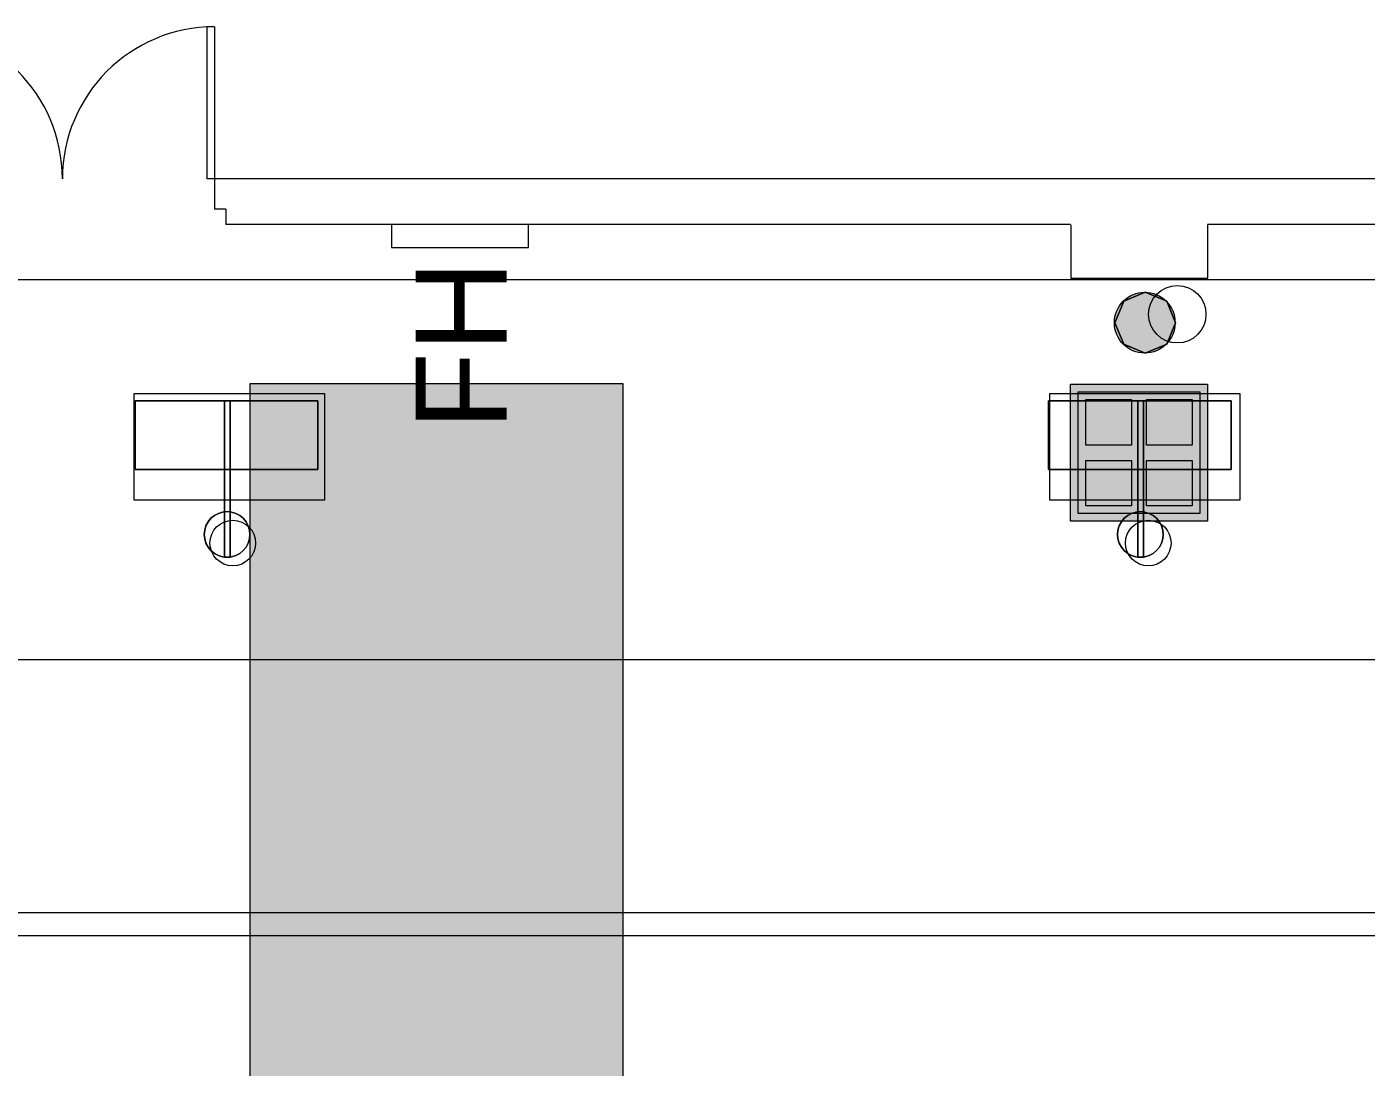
# Model space of a CAD drawing. Header units: inches. Extents: x -10671 to 1761, y -674 to 7170.
# Drawn here: x -1750.6 to -1398.5, y 2319.7 to 2593.3 of the extents above; entities that cross this region are included whole.
import ezdxf

# ---------------------------------------------------------------- set-up
doc = ezdxf.new("R2010")
doc.units = ezdxf.units.IN
doc.header["$LTSCALE"] = 19.2
doc.header["$MEASUREMENT"] = 0
for name, color, linetype, lineweight in [('DWG-0', 7, 'Continuous', 18), ('Venue-Ceiling-Lights', 7, 'Continuous', 5), ('Venue-Ceiling-Lights Circuits', 7, 'Continuous', 5), ('Venue-Floor Pockets', 7, 'Continuous', 5), ('Venue-Walls and Doors', 7, 'Continuous', 5)]:
    doc.layers.add(name, color=color, linetype=linetype, lineweight=lineweight)
for name, color, linetype, lineweight, true_color in [('DWG-bldg-pipes', 3, 'Continuous', 18, 0x00ff00), ('DWG-bldg-utility box', 3, 'Continuous', 18, 0x00ff00), ('PDF', 6, 'Continuous', 5, 0xff00ff), ('Venue-Ceiling-HVAC', 7, 'Continuous', 5, 0xbbbbbb), ('Venue-Ceiling-Obstructions', 7, 'Continuous', 5, 0xdd0000), ('Venue-Fire Apparatus and Text', 1, 'Continuous', 5, 0xff0000), ('Venue-Rigging Steel-High', 7, 'Continuous', 5, 0x800000)]:
    doc.layers.add(name, color=color, linetype=linetype, lineweight=lineweight, true_color=true_color)
doc.styles.add('Arial', font='Arial')

# ---------------------------------------------------------------- blocks, each defined once
blk = doc.blocks.new('A-xp01$0$AD04A')
at = {"layer": 'DWG-0'}
for p, q in [((-1, 1), (-1, 0)), ((-0.9514, 0), (-0.9514, 0.9988)), ((0.9514, 0), (0.9514, 0.9988)), ((1, 1), (1, 0)), ((-1, 0), (-0.9514, 0)), ((1, 0), (0.9514, 0))]:
    blk.add_line(p, q, dxfattribs=at)
for centre, start, end in [((-1, 0), 0, 90), ((1, 0), 90, 180)]:
    blk.add_arc(centre, 1, start, end, dxfattribs=at)
blk = doc.blocks.new('FLOORBOX')
at = {"layer": 'Venue-Floor Pockets', "linetype": 'Continuous', "lineweight": 0, "true_color": 0xaaaaaa}
blk.add_hatch(color=253, dxfattribs=at).paths.add_polyline_path([(-18, 18), (18, 18), (18, -18), (-18, -18)])
at = {"layer": 'Venue-Floor Pockets', "linetype": 'Continuous', "lineweight": 0, "true_color": 0xbbbbbb}
blk.add_hatch(color=9, dxfattribs=at).paths.add_polyline_path([(-16, 16), (16, 16), (16, -16), (-16, -16)])
at = {"layer": 'Venue-Floor Pockets', "linetype": 'Continuous', "lineweight": 0, "true_color": 0xdddddd}
for points in [[(-14, 14), (-2, 14), (-2, 2), (-14, 2)], [(2, 14), (14, 14), (14, 2), (2, 2)], [(-14, -2), (-2, -2), (-2, -14), (-14, -14)], [(2, -2), (14, -2), (14, -14), (2, -14)]]:
    blk.add_hatch(color=254, dxfattribs=at).paths.add_polyline_path(points)
at = {"layer": 'Venue-Floor Pockets', "color": 7, "linetype": 'Continuous', "lineweight": 5, "flags": 128}
for points in [[(-18, 18), (18, 18), (18, -18), (-18, -18)], [(-16, 16), (16, 16), (16, -16), (-16, -16)], [(-14, 14), (-2, 14), (-2, 2), (-14, 2)], [(2, 14), (14, 14), (14, 2), (2, 2)], [(-14, -2), (-2, -2), (-2, -14), (-14, -14)], [(2, -2), (14, -2), (14, -14), (2, -14)]]:
    blk.add_lwpolyline(points, close=True, dxfattribs=at)
blk = doc.blocks.new('Group-2153-1')
at = {"layer": 'PDF'}
for points, invisible_edges in [([(-1703.97, 2459.8, 10), (-1703.51, 2462.1, 10), (-1701.3, 2464.79, 10), (-1703.97, 2459.8, 10)], 15), ([(-1703.97, 2459.8, 10), (-1701.3, 2464.79, 10), (-1694.63, 2464.79, 10), (-1703.97, 2459.8, 10)], 15), ([(-1692.98, 2456.47, 10), (-1703.97, 2459.8, 10), (-1694.63, 2464.79, 10), (-1692.98, 2456.47, 10)], 15), ([(-1701.3, 2464.79), (-1703.51, 2462.1), (-1703.97, 2459.8), (-1701.3, 2464.79)], 15), ([(-1701.3, 2464.79), (-1703.97, 2459.8), (-1702.95, 2456.47), (-1701.3, 2464.79)], 15), ([(-1703.51, 2462.1, 10), (-1702.95, 2463.14, 10), (-1701.3, 2464.79, 10), (-1703.51, 2462.1, 10)], 14), ([(-1701.3, 2464.79), (-1702.95, 2463.14), (-1703.51, 2462.1), (-1701.3, 2464.79)], 13), ([(-1702.95, 2463.14, 10), (-1702.21, 2464.05, 10), (-1701.3, 2464.79, 10), (-1702.95, 2463.14, 10)], 12), ([(-1701.3, 2464.79), (-1702.21, 2464.05), (-1702.95, 2463.14), (-1701.3, 2464.79)], 12), ([(-1691.97, 2459.8), (-1701.3, 2464.79), (-1702.95, 2456.47), (-1691.97, 2459.8)], 15), ([(-1701.3, 2464.79, 10), (-1700.26, 2465.35, 10), (-1699.14, 2465.69, 10), (-1701.3, 2464.79, 10)], 12), ([(-1701.3, 2464.79, 10), (-1699.14, 2465.69, 10), (-1696.8, 2465.69, 10), (-1701.3, 2464.79, 10)], 15), ([(-1701.3, 2464.79, 10), (-1696.8, 2465.69, 10), (-1694.63, 2464.79, 10), (-1701.3, 2464.79, 10)], 15), ([(-1699.14, 2465.69), (-1700.26, 2465.35), (-1701.3, 2464.79), (-1699.14, 2465.69)], 12), ([(-1694.63, 2464.79), (-1699.14, 2465.69), (-1701.3, 2464.79), (-1694.63, 2464.79)], 15), ([(-1691.97, 2459.8), (-1694.63, 2464.79), (-1701.3, 2464.79), (-1691.97, 2459.8)], 15), ([(-1699.14, 2465.69, 10), (-1697.97, 2465.8, 10), (-1696.8, 2465.69, 10), (-1699.14, 2465.69, 10)], 12), ([(-1696.8, 2465.69), (-1697.97, 2465.8), (-1699.14, 2465.69), (-1696.8, 2465.69)], 12), ([(-1694.63, 2464.79), (-1696.8, 2465.69), (-1699.14, 2465.69), (-1694.63, 2464.79)], 15), ([(-1696.8, 2465.69, 10), (-1695.67, 2465.35, 10), (-1694.63, 2464.79, 10), (-1696.8, 2465.69, 10)], 12), ([(-1694.63, 2464.79), (-1695.67, 2465.35), (-1696.8, 2465.69), (-1694.63, 2464.79)], 12), ([(-1694.63, 2464.79, 10), (-1693.72, 2464.05, 10), (-1692.98, 2463.14, 10), (-1694.63, 2464.79, 10)], 12), ([(-1694.63, 2464.79, 10), (-1692.98, 2463.14, 10), (-1692.42, 2462.1, 10), (-1694.63, 2464.79, 10)], 13), ([(-1694.63, 2464.79, 10), (-1692.42, 2462.1, 10), (-1691.97, 2459.8, 10), (-1694.63, 2464.79, 10)], 15), ([(-1694.63, 2464.79, 10), (-1691.97, 2459.8, 10), (-1692.98, 2456.47, 10), (-1694.63, 2464.79, 10)], 15), ([(-1692.98, 2463.14), (-1693.72, 2464.05), (-1694.63, 2464.79), (-1692.98, 2463.14)], 12), ([(-1692.42, 2462.1), (-1692.98, 2463.14), (-1694.63, 2464.79), (-1692.42, 2462.1)], 14), ([(-1691.97, 2459.8), (-1692.42, 2462.1), (-1694.63, 2464.79), (-1691.97, 2459.8)], 15), ([(-1703.97, 2459.8, 10), (-1703.85, 2460.97, 10), (-1703.51, 2462.1, 10), (-1703.97, 2459.8, 10)], 12), ([(-1703.51, 2462.1), (-1703.85, 2460.97), (-1703.97, 2459.8), (-1703.51, 2462.1)], 12), ([(-1692.42, 2462.1, 10), (-1692.08, 2460.97, 10), (-1691.97, 2459.8, 10), (-1692.42, 2462.1, 10)], 12), ([(-1691.97, 2459.8), (-1692.08, 2460.97), (-1692.42, 2462.1), (-1691.97, 2459.8)], 12), ([(-1702.95, 2456.47, 10), (-1703.85, 2458.63, 10), (-1703.97, 2459.8, 10), (-1702.95, 2456.47, 10)], 13), ([(-1699.14, 2453.92, 10), (-1702.95, 2456.47, 10), (-1703.97, 2459.8, 10), (-1699.14, 2453.92, 10)], 15), ([(-1692.98, 2456.47, 10), (-1699.14, 2453.92, 10), (-1703.97, 2459.8, 10), (-1692.98, 2456.47, 10)], 15), ([(-1703.97, 2459.8), (-1703.85, 2458.63), (-1702.95, 2456.47), (-1703.97, 2459.8)], 14), ([(-1702.95, 2456.47, 10), (-1703.51, 2457.51, 10), (-1703.85, 2458.63, 10), (-1702.95, 2456.47, 10)], 12), ([(-1703.85, 2458.63), (-1703.51, 2457.51), (-1702.95, 2456.47), (-1703.85, 2458.63)], 12), ([(-1702.95, 2456.47), (-1696.8, 2453.92), (-1691.97, 2459.8), (-1702.95, 2456.47)], 15), ([(-1696.8, 2453.92), (-1692.98, 2456.47), (-1691.97, 2459.8), (-1696.8, 2453.92)], 15), ([(-1691.97, 2459.8, 10), (-1692.08, 2458.63, 10), (-1692.98, 2456.47, 10), (-1691.97, 2459.8, 10)], 14), ([(-1692.98, 2456.47), (-1692.08, 2458.63), (-1691.97, 2459.8), (-1692.98, 2456.47)], 13), ([(-1692.08, 2458.63, 10), (-1692.42, 2457.51, 10), (-1692.98, 2456.47, 10), (-1692.08, 2458.63, 10)], 12), ([(-1692.98, 2456.47), (-1692.42, 2457.51), (-1692.08, 2458.63), (-1692.98, 2456.47)], 12), ([(-1701.3, 2454.81, 10), (-1702.21, 2455.56, 10), (-1702.95, 2456.47, 10), (-1701.3, 2454.81, 10)], 12), ([(-1699.14, 2453.92, 10), (-1701.3, 2454.81, 10), (-1702.95, 2456.47, 10), (-1699.14, 2453.92, 10)], 15), ([(-1702.95, 2456.47), (-1702.21, 2455.56), (-1701.3, 2454.81), (-1702.95, 2456.47)], 12), ([(-1702.95, 2456.47), (-1701.3, 2454.81), (-1699.14, 2453.92), (-1702.95, 2456.47)], 15), ([(-1702.95, 2456.47), (-1699.14, 2453.92), (-1696.8, 2453.92), (-1702.95, 2456.47)], 15), ([(-1699.14, 2453.92, 10), (-1700.26, 2454.26, 10), (-1701.3, 2454.81, 10), (-1699.14, 2453.92, 10)], 12), ([(-1701.3, 2454.81), (-1700.26, 2454.26), (-1699.14, 2453.92), (-1701.3, 2454.81)], 12), ([(-1692.98, 2456.47, 10), (-1696.8, 2453.92, 10), (-1699.14, 2453.92, 10), (-1692.98, 2456.47, 10)], 15), ([(-1692.98, 2456.47, 10), (-1694.63, 2454.81, 10), (-1696.8, 2453.92, 10), (-1692.98, 2456.47, 10)], 15), ([(-1696.8, 2453.92), (-1694.63, 2454.81), (-1692.98, 2456.47), (-1696.8, 2453.92)], 15), ([(-1694.63, 2454.81, 10), (-1695.67, 2454.26, 10), (-1696.8, 2453.92, 10), (-1694.63, 2454.81, 10)], 12), ([(-1696.8, 2453.92), (-1695.67, 2454.26), (-1694.63, 2454.81), (-1696.8, 2453.92)], 12), ([(-1692.98, 2456.47, 10), (-1693.72, 2455.56, 10), (-1694.63, 2454.81, 10), (-1692.98, 2456.47, 10)], 12), ([(-1694.63, 2454.81), (-1693.72, 2455.56), (-1692.98, 2456.47), (-1694.63, 2454.81)], 12), ([(-1696.8, 2453.92, 10), (-1697.97, 2453.8, 10), (-1699.14, 2453.92, 10), (-1696.8, 2453.92, 10)], 12), ([(-1699.14, 2453.92), (-1697.97, 2453.8), (-1696.8, 2453.92), (-1699.14, 2453.92)], 12)]:
    blk.add_3dface(points, dxfattribs=dict(at, invisible_edges=invisible_edges))
for points in [[(-1702.21, 2464.05), (-1702.21, 2464.05, 10), (-1701.3, 2464.79, 10), (-1701.3, 2464.79)], [(-1701.3, 2464.79), (-1701.3, 2464.79, 10), (-1700.26, 2465.35, 10), (-1700.26, 2465.35)], [(-1700.26, 2465.35), (-1700.26, 2465.35, 10), (-1699.14, 2465.69, 10), (-1699.14, 2465.69)], [(-1699.14, 2465.69), (-1699.14, 2465.69, 10), (-1697.97, 2465.8, 10), (-1697.97, 2465.8)], [(-1697.97, 2465.8), (-1697.97, 2465.8, 10), (-1696.8, 2465.69, 10), (-1696.8, 2465.69)], [(-1696.8, 2465.69), (-1696.8, 2465.69, 10), (-1695.67, 2465.35, 10), (-1695.67, 2465.35)], [(-1695.67, 2465.35), (-1695.67, 2465.35, 10), (-1694.63, 2464.79, 10), (-1694.63, 2464.79)], [(-1694.63, 2464.79), (-1694.63, 2464.79, 10), (-1693.72, 2464.05, 10), (-1693.72, 2464.05)], [(-1703.85, 2460.97), (-1703.85, 2460.97, 10), (-1703.51, 2462.1, 10), (-1703.51, 2462.1)], [(-1703.51, 2462.1), (-1703.51, 2462.1, 10), (-1702.95, 2463.14, 10), (-1702.95, 2463.14)], [(-1702.95, 2463.14), (-1702.95, 2463.14, 10), (-1702.21, 2464.05, 10), (-1702.21, 2464.05)], [(-1693.72, 2464.05), (-1693.72, 2464.05, 10), (-1692.98, 2463.14, 10), (-1692.98, 2463.14)], [(-1692.98, 2463.14), (-1692.98, 2463.14, 10), (-1692.42, 2462.1, 10), (-1692.42, 2462.1)], [(-1692.42, 2462.1), (-1692.42, 2462.1, 10), (-1692.08, 2460.97, 10), (-1692.08, 2460.97)], [(-1703.97, 2459.8), (-1703.97, 2459.8, 10), (-1703.85, 2460.97, 10), (-1703.85, 2460.97)], [(-1703.85, 2458.63), (-1703.85, 2458.63, 10), (-1703.97, 2459.8, 10), (-1703.97, 2459.8)], [(-1703.51, 2457.51), (-1703.51, 2457.51, 10), (-1703.85, 2458.63, 10), (-1703.85, 2458.63)], [(-1692.08, 2458.63), (-1692.08, 2458.63, 10), (-1692.42, 2457.51, 10), (-1692.42, 2457.51)], [(-1692.08, 2460.97), (-1692.08, 2460.97, 10), (-1691.97, 2459.8, 10), (-1691.97, 2459.8)], [(-1691.97, 2459.8), (-1691.97, 2459.8, 10), (-1692.08, 2458.63, 10), (-1692.08, 2458.63)], [(-1702.95, 2456.47), (-1702.95, 2456.47, 10), (-1703.51, 2457.51, 10), (-1703.51, 2457.51)], [(-1702.21, 2455.56), (-1702.21, 2455.56, 10), (-1702.95, 2456.47, 10), (-1702.95, 2456.47)], [(-1701.3, 2454.81), (-1701.3, 2454.81, 10), (-1702.21, 2455.56, 10), (-1702.21, 2455.56)], [(-1700.26, 2454.26), (-1700.26, 2454.26, 10), (-1701.3, 2454.81, 10), (-1701.3, 2454.81)], [(-1699.14, 2453.92), (-1699.14, 2453.92, 10), (-1700.26, 2454.26, 10), (-1700.26, 2454.26)], [(-1695.67, 2454.26), (-1695.67, 2454.26, 10), (-1696.8, 2453.92, 10), (-1696.8, 2453.92)], [(-1694.63, 2454.81), (-1694.63, 2454.81, 10), (-1695.67, 2454.26, 10), (-1695.67, 2454.26)], [(-1693.72, 2455.56), (-1693.72, 2455.56, 10), (-1694.63, 2454.81, 10), (-1694.63, 2454.81)], [(-1692.98, 2456.47), (-1692.98, 2456.47, 10), (-1693.72, 2455.56, 10), (-1693.72, 2455.56)], [(-1692.42, 2457.51), (-1692.42, 2457.51, 10), (-1692.98, 2456.47, 10), (-1692.98, 2456.47)], [(-1697.97, 2453.8), (-1697.97, 2453.8, 10), (-1699.14, 2453.92, 10), (-1699.14, 2453.92)], [(-1696.8, 2453.92), (-1696.8, 2453.92, 10), (-1697.97, 2453.8, 10), (-1697.97, 2453.8)]]:
    blk.add_3dface(points, dxfattribs=at)
blk = doc.blocks.new('Group-2154-1')
at = {"layer": 'PDF'}
for points in [[(-1722.09, 2476.91, 5.91), (-1722.09, 2476.91, 9.91), (-1722.09, 2494.91, 9.91), (-1722.09, 2494.91, 5.91)], [(-1722.09, 2494.91, 5.91), (-1722.09, 2494.91, 9.91), (-1674.09, 2494.91, 9.91), (-1674.09, 2494.91, 5.91)], [(-1722.09, 2476.91, 9.91), (-1674.09, 2476.91, 9.91), (-1674.09, 2494.91, 9.91), (-1722.09, 2494.91, 9.91)], [(-1722.09, 2494.91, 5.91), (-1674.09, 2494.91, 5.91), (-1674.09, 2476.91, 5.91), (-1722.09, 2476.91, 5.91)], [(-1674.09, 2494.91, 5.91), (-1674.09, 2494.91, 9.91), (-1674.09, 2476.91, 9.91), (-1674.09, 2476.91, 5.91)], [(-1674.09, 2476.91, 5.91), (-1674.09, 2476.91, 9.91), (-1722.09, 2476.91, 9.91), (-1722.09, 2476.91, 5.91)]]:
    blk.add_3dface(points, dxfattribs=at)
blk = doc.blocks.new('Group-2155-1')
at = {"layer": 'PDF'}
for points in [[(-1698.66, 2453.8, 9.97), (-1698.66, 2453.8, 10.97), (-1698.66, 2494.91, 10.97), (-1698.66, 2494.91, 9.97)], [(-1698.66, 2494.91, 9.97), (-1698.66, 2494.91, 10.97), (-1697.16, 2494.91, 10.97), (-1697.16, 2494.91, 9.97)], [(-1698.66, 2453.8, 10.97), (-1697.16, 2453.8, 10.97), (-1697.16, 2494.91, 10.97), (-1698.66, 2494.91, 10.97)], [(-1698.66, 2494.91, 9.97), (-1697.16, 2494.91, 9.97), (-1697.16, 2453.8, 9.97), (-1698.66, 2453.8, 9.97)], [(-1697.16, 2494.91, 9.97), (-1697.16, 2494.91, 10.97), (-1697.16, 2453.8, 10.97), (-1697.16, 2453.8, 9.97)], [(-1697.16, 2453.8, 9.97), (-1697.16, 2453.8, 10.97), (-1698.66, 2453.8, 10.97), (-1698.66, 2453.8, 9.97)]]:
    blk.add_3dface(points, dxfattribs=at)
blk = doc.blocks.new('Group-2219-1')
at = {"layer": 'PDF'}
for points, invisible_edges in [([(-1463.88, 2459.8, 10), (-1463.43, 2462.1, 10), (-1461.22, 2464.79, 10), (-1463.88, 2459.8, 10)], 15), ([(-1459.05, 2453.92, 10), (-1463.88, 2459.8, 10), (-1461.22, 2464.79, 10), (-1459.05, 2453.92, 10)], 15), ([(-1459.05, 2465.69), (-1461.22, 2464.79), (-1463.43, 2462.1), (-1459.05, 2465.69)], 15), ([(-1454.55, 2464.79), (-1459.05, 2465.69), (-1463.43, 2462.1), (-1454.55, 2464.79)], 15), ([(-1463.43, 2462.1, 10), (-1462.13, 2464.05, 10), (-1461.22, 2464.79, 10), (-1463.43, 2462.1, 10)], 13), ([(-1461.22, 2464.79), (-1462.13, 2464.05), (-1463.43, 2462.1), (-1461.22, 2464.79)], 14), ([(-1454.55, 2464.79), (-1463.43, 2462.1), (-1456.71, 2453.92), (-1454.55, 2464.79)], 15), ([(-1461.22, 2464.79, 10), (-1460.18, 2465.35, 10), (-1459.05, 2465.69, 10), (-1461.22, 2464.79, 10)], 12), ([(-1461.22, 2464.79, 10), (-1459.05, 2465.69, 10), (-1456.71, 2465.69, 10), (-1461.22, 2464.79, 10)], 15), ([(-1461.22, 2464.79, 10), (-1456.71, 2465.69, 10), (-1452.34, 2462.1, 10), (-1461.22, 2464.79, 10)], 15), ([(-1459.05, 2465.69), (-1460.18, 2465.35), (-1461.22, 2464.79), (-1459.05, 2465.69)], 12), ([(-1459.05, 2453.92, 10), (-1461.22, 2464.79, 10), (-1452.34, 2462.1, 10), (-1459.05, 2453.92, 10)], 15), ([(-1459.05, 2465.69, 10), (-1457.88, 2465.8, 10), (-1456.71, 2465.69, 10), (-1459.05, 2465.69, 10)], 12), ([(-1456.71, 2465.69), (-1457.88, 2465.8), (-1459.05, 2465.69), (-1456.71, 2465.69)], 12), ([(-1454.55, 2464.79), (-1456.71, 2465.69), (-1459.05, 2465.69), (-1454.55, 2464.79)], 15), ([(-1456.71, 2465.69, 10), (-1455.59, 2465.35, 10), (-1454.55, 2464.79, 10), (-1456.71, 2465.69, 10)], 12), ([(-1456.71, 2465.69, 10), (-1454.55, 2464.79, 10), (-1452.34, 2462.1, 10), (-1456.71, 2465.69, 10)], 15), ([(-1454.55, 2464.79), (-1455.59, 2465.35), (-1456.71, 2465.69), (-1454.55, 2464.79)], 12), ([(-1454.55, 2464.79), (-1456.71, 2453.92), (-1451.88, 2459.8), (-1454.55, 2464.79)], 15), ([(-1454.55, 2464.79, 10), (-1453.64, 2464.05, 10), (-1452.34, 2462.1, 10), (-1454.55, 2464.79, 10)], 14), ([(-1452.34, 2462.1), (-1453.64, 2464.05), (-1454.55, 2464.79), (-1452.34, 2462.1)], 13), ([(-1451.88, 2459.8), (-1452.34, 2462.1), (-1454.55, 2464.79), (-1451.88, 2459.8)], 15), ([(-1463.88, 2459.8, 10), (-1463.77, 2460.97, 10), (-1463.43, 2462.1, 10), (-1463.88, 2459.8, 10)], 12), ([(-1463.43, 2462.1), (-1463.77, 2460.97), (-1463.88, 2459.8), (-1463.43, 2462.1)], 12), ([(-1463.43, 2462.1), (-1463.88, 2459.8), (-1462.87, 2456.47), (-1463.43, 2462.1)], 15), ([(-1463.43, 2462.1, 10), (-1462.87, 2463.14, 10), (-1462.13, 2464.05, 10), (-1463.43, 2462.1, 10)], 12), ([(-1462.13, 2464.05), (-1462.87, 2463.14), (-1463.43, 2462.1), (-1462.13, 2464.05)], 12), ([(-1463.43, 2462.1), (-1462.87, 2456.47), (-1456.71, 2453.92), (-1463.43, 2462.1)], 15), ([(-1452.34, 2462.1, 10), (-1452.9, 2456.47, 10), (-1459.05, 2453.92, 10), (-1452.34, 2462.1, 10)], 15), ([(-1453.64, 2464.05, 10), (-1452.9, 2463.14, 10), (-1452.34, 2462.1, 10), (-1453.64, 2464.05, 10)], 12), ([(-1452.34, 2462.1), (-1452.9, 2463.14), (-1453.64, 2464.05), (-1452.34, 2462.1)], 12), ([(-1452.34, 2462.1, 10), (-1451.88, 2459.8, 10), (-1452.9, 2456.47, 10), (-1452.34, 2462.1, 10)], 15), ([(-1452.34, 2462.1, 10), (-1452, 2460.97, 10), (-1451.88, 2459.8, 10), (-1452.34, 2462.1, 10)], 12), ([(-1451.88, 2459.8), (-1452, 2460.97), (-1452.34, 2462.1), (-1451.88, 2459.8)], 12), ([(-1462.87, 2456.47, 10), (-1463.77, 2458.63, 10), (-1463.88, 2459.8, 10), (-1462.87, 2456.47, 10)], 13), ([(-1459.05, 2453.92, 10), (-1462.87, 2456.47, 10), (-1463.88, 2459.8, 10), (-1459.05, 2453.92, 10)], 15), ([(-1463.88, 2459.8), (-1463.77, 2458.63), (-1462.87, 2456.47), (-1463.88, 2459.8)], 14), ([(-1462.87, 2456.47, 10), (-1463.43, 2457.51, 10), (-1463.77, 2458.63, 10), (-1462.87, 2456.47, 10)], 12), ([(-1463.77, 2458.63), (-1463.43, 2457.51), (-1462.87, 2456.47), (-1463.77, 2458.63)], 12), ([(-1456.71, 2453.92), (-1452.9, 2456.47), (-1451.88, 2459.8), (-1456.71, 2453.92)], 15), ([(-1451.88, 2459.8, 10), (-1452, 2458.63, 10), (-1452.9, 2456.47, 10), (-1451.88, 2459.8, 10)], 14), ([(-1452.9, 2456.47), (-1452, 2458.63), (-1451.88, 2459.8), (-1452.9, 2456.47)], 13), ([(-1452, 2458.63, 10), (-1452.34, 2457.51, 10), (-1452.9, 2456.47, 10), (-1452, 2458.63, 10)], 12), ([(-1452.9, 2456.47), (-1452.34, 2457.51), (-1452, 2458.63), (-1452.9, 2456.47)], 12), ([(-1461.22, 2454.81, 10), (-1462.13, 2455.56, 10), (-1462.87, 2456.47, 10), (-1461.22, 2454.81, 10)], 12), ([(-1459.05, 2453.92, 10), (-1461.22, 2454.81, 10), (-1462.87, 2456.47, 10), (-1459.05, 2453.92, 10)], 15), ([(-1462.87, 2456.47), (-1462.13, 2455.56), (-1461.22, 2454.81), (-1462.87, 2456.47)], 12), ([(-1462.87, 2456.47), (-1461.22, 2454.81), (-1459.05, 2453.92), (-1462.87, 2456.47)], 15), ([(-1462.87, 2456.47), (-1459.05, 2453.92), (-1456.71, 2453.92), (-1462.87, 2456.47)], 15), ([(-1459.05, 2453.92, 10), (-1460.18, 2454.26, 10), (-1461.22, 2454.81, 10), (-1459.05, 2453.92, 10)], 12), ([(-1461.22, 2454.81), (-1460.18, 2454.26), (-1459.05, 2453.92), (-1461.22, 2454.81)], 12), ([(-1452.9, 2456.47, 10), (-1456.71, 2453.92, 10), (-1459.05, 2453.92, 10), (-1452.9, 2456.47, 10)], 15), ([(-1452.9, 2456.47, 10), (-1454.55, 2454.81, 10), (-1456.71, 2453.92, 10), (-1452.9, 2456.47, 10)], 15), ([(-1456.71, 2453.92), (-1454.55, 2454.81), (-1452.9, 2456.47), (-1456.71, 2453.92)], 15), ([(-1454.55, 2454.81, 10), (-1455.59, 2454.26, 10), (-1456.71, 2453.92, 10), (-1454.55, 2454.81, 10)], 12), ([(-1456.71, 2453.92), (-1455.59, 2454.26), (-1454.55, 2454.81), (-1456.71, 2453.92)], 12), ([(-1452.9, 2456.47, 10), (-1453.64, 2455.56, 10), (-1454.55, 2454.81, 10), (-1452.9, 2456.47, 10)], 12), ([(-1454.55, 2454.81), (-1453.64, 2455.56), (-1452.9, 2456.47), (-1454.55, 2454.81)], 12), ([(-1456.71, 2453.92, 10), (-1457.88, 2453.8, 10), (-1459.05, 2453.92, 10), (-1456.71, 2453.92, 10)], 12), ([(-1459.05, 2453.92), (-1457.88, 2453.8), (-1456.71, 2453.92), (-1459.05, 2453.92)], 12)]:
    blk.add_3dface(points, dxfattribs=dict(at, invisible_edges=invisible_edges))
for points in [[(-1462.13, 2464.05), (-1462.13, 2464.05, 10), (-1461.22, 2464.79, 10), (-1461.22, 2464.79)], [(-1461.22, 2464.79), (-1461.22, 2464.79, 10), (-1460.18, 2465.35, 10), (-1460.18, 2465.35)], [(-1460.18, 2465.35), (-1460.18, 2465.35, 10), (-1459.05, 2465.69, 10), (-1459.05, 2465.69)], [(-1459.05, 2465.69), (-1459.05, 2465.69, 10), (-1457.88, 2465.8, 10), (-1457.88, 2465.8)], [(-1457.88, 2465.8), (-1457.88, 2465.8, 10), (-1456.71, 2465.69, 10), (-1456.71, 2465.69)], [(-1456.71, 2465.69), (-1456.71, 2465.69, 10), (-1455.59, 2465.35, 10), (-1455.59, 2465.35)], [(-1455.59, 2465.35), (-1455.59, 2465.35, 10), (-1454.55, 2464.79, 10), (-1454.55, 2464.79)], [(-1454.55, 2464.79), (-1454.55, 2464.79, 10), (-1453.64, 2464.05, 10), (-1453.64, 2464.05)], [(-1463.77, 2460.97), (-1463.77, 2460.97, 10), (-1463.43, 2462.1, 10), (-1463.43, 2462.1)], [(-1463.43, 2462.1), (-1463.43, 2462.1, 10), (-1462.87, 2463.14, 10), (-1462.87, 2463.14)], [(-1462.87, 2463.14), (-1462.87, 2463.14, 10), (-1462.13, 2464.05, 10), (-1462.13, 2464.05)], [(-1453.64, 2464.05), (-1453.64, 2464.05, 10), (-1452.9, 2463.14, 10), (-1452.9, 2463.14)], [(-1452.9, 2463.14), (-1452.9, 2463.14, 10), (-1452.34, 2462.1, 10), (-1452.34, 2462.1)], [(-1452.34, 2462.1), (-1452.34, 2462.1, 10), (-1452, 2460.97, 10), (-1452, 2460.97)], [(-1463.88, 2459.8), (-1463.88, 2459.8, 10), (-1463.77, 2460.97, 10), (-1463.77, 2460.97)], [(-1463.77, 2458.63), (-1463.77, 2458.63, 10), (-1463.88, 2459.8, 10), (-1463.88, 2459.8)], [(-1463.43, 2457.51), (-1463.43, 2457.51, 10), (-1463.77, 2458.63, 10), (-1463.77, 2458.63)], [(-1452, 2458.63), (-1452, 2458.63, 10), (-1452.34, 2457.51, 10), (-1452.34, 2457.51)], [(-1452, 2460.97), (-1452, 2460.97, 10), (-1451.88, 2459.8, 10), (-1451.88, 2459.8)], [(-1451.88, 2459.8), (-1451.88, 2459.8, 10), (-1452, 2458.63, 10), (-1452, 2458.63)], [(-1462.87, 2456.47), (-1462.87, 2456.47, 10), (-1463.43, 2457.51, 10), (-1463.43, 2457.51)], [(-1462.13, 2455.56), (-1462.13, 2455.56, 10), (-1462.87, 2456.47, 10), (-1462.87, 2456.47)], [(-1461.22, 2454.81), (-1461.22, 2454.81, 10), (-1462.13, 2455.56, 10), (-1462.13, 2455.56)], [(-1460.18, 2454.26), (-1460.18, 2454.26, 10), (-1461.22, 2454.81, 10), (-1461.22, 2454.81)], [(-1459.05, 2453.92), (-1459.05, 2453.92, 10), (-1460.18, 2454.26, 10), (-1460.18, 2454.26)], [(-1455.59, 2454.26), (-1455.59, 2454.26, 10), (-1456.71, 2453.92, 10), (-1456.71, 2453.92)], [(-1454.55, 2454.81), (-1454.55, 2454.81, 10), (-1455.59, 2454.26, 10), (-1455.59, 2454.26)], [(-1453.64, 2455.56), (-1453.64, 2455.56, 10), (-1454.55, 2454.81, 10), (-1454.55, 2454.81)], [(-1452.9, 2456.47), (-1452.9, 2456.47, 10), (-1453.64, 2455.56, 10), (-1453.64, 2455.56)], [(-1452.34, 2457.51), (-1452.34, 2457.51, 10), (-1452.9, 2456.47, 10), (-1452.9, 2456.47)], [(-1457.88, 2453.8), (-1457.88, 2453.8, 10), (-1459.05, 2453.92, 10), (-1459.05, 2453.92)], [(-1456.71, 2453.92), (-1456.71, 2453.92, 10), (-1457.88, 2453.8, 10), (-1457.88, 2453.8)]]:
    blk.add_3dface(points, dxfattribs=at)
blk = doc.blocks.new('Group-2220-1')
at = {"layer": 'PDF'}
for points in [[(-1482.01, 2476.91, 5.91), (-1482.01, 2476.91, 9.91), (-1482.01, 2494.91, 9.91), (-1482.01, 2494.91, 5.91)], [(-1482.01, 2494.91, 5.91), (-1482.01, 2494.91, 9.91), (-1434.01, 2494.91, 9.91), (-1434.01, 2494.91, 5.91)], [(-1482.01, 2476.91, 9.91), (-1434.01, 2476.91, 9.91), (-1434.01, 2494.91, 9.91), (-1482.01, 2494.91, 9.91)], [(-1482.01, 2494.91, 5.91), (-1434.01, 2494.91, 5.91), (-1434.01, 2476.91, 5.91), (-1482.01, 2476.91, 5.91)], [(-1434.01, 2494.91, 5.91), (-1434.01, 2494.91, 9.91), (-1434.01, 2476.91, 9.91), (-1434.01, 2476.91, 5.91)], [(-1434.01, 2476.91, 5.91), (-1434.01, 2476.91, 9.91), (-1482.01, 2476.91, 9.91), (-1482.01, 2476.91, 5.91)]]:
    blk.add_3dface(points, dxfattribs=at)
blk = doc.blocks.new('Group-2221-1')
at = {"layer": 'PDF'}
for points in [[(-1458.58, 2453.8, 9.97), (-1458.58, 2453.8, 10.97), (-1458.58, 2494.91, 10.97), (-1458.58, 2494.91, 9.97)], [(-1458.58, 2494.91, 9.97), (-1458.58, 2494.91, 10.97), (-1457.08, 2494.91, 10.97), (-1457.08, 2494.91, 9.97)], [(-1458.58, 2453.8, 10.97), (-1457.08, 2453.8, 10.97), (-1457.08, 2494.91, 10.97), (-1458.58, 2494.91, 10.97)], [(-1458.58, 2494.91, 9.97), (-1457.08, 2494.91, 9.97), (-1457.08, 2453.8, 9.97), (-1458.58, 2453.8, 9.97)], [(-1457.08, 2494.91, 9.97), (-1457.08, 2494.91, 10.97), (-1457.08, 2453.8, 10.97), (-1457.08, 2453.8, 9.97)], [(-1457.08, 2453.8, 9.97), (-1457.08, 2453.8, 10.97), (-1458.58, 2453.8, 10.97), (-1458.58, 2453.8, 9.97)]]:
    blk.add_3dface(points, dxfattribs=at)
blk = doc.blocks.new('Group-2865-1')
at = {"layer": 'Venue-Ceiling-Lights', "color": 7, "linetype": 'Continuous', "lineweight": 5, "flags": 128}
blk.add_lwpolyline([(-1722.38, 2496.83), (-1672.38, 2496.83), (-1672.38, 2468.83), (-1722.38, 2468.83)], close=True, dxfattribs=at)
at = {"layer": 'Venue-Ceiling-Lights', "color": 7, "linetype": 'Continuous', "lineweight": 5}
blk.add_circle((-1696.46, 2457.54), 6, dxfattribs=at)
blk = doc.blocks.new('Group-2866-1')
at = {"layer": 'Venue-Ceiling-Lights', "color": 7, "linetype": 'Continuous', "lineweight": 5, "flags": 128}
blk.add_lwpolyline([(-1481.73, 2496.83), (-1431.73, 2496.83), (-1431.73, 2468.83), (-1481.73, 2468.83)], close=True, dxfattribs=at)
at = {"layer": 'Venue-Ceiling-Lights', "color": 7, "linetype": 'Continuous', "lineweight": 5}
blk.add_circle((-1455.81, 2457.54), 6, dxfattribs=at)

msp = doc.modelspace()

# ---------------------------------------------------------------- hatches: boundary and pattern name
at = {"layer": 'Venue-Ceiling-HVAC', "linetype": 'Continuous', "lineweight": 0, "true_color": 0xbbbbbb}
msp.add_hatch(color=9, dxfattribs=at).paths.add_polyline_path([(-1691.92, 2084.51), (-1691.92, 2499.51), (-1593.92, 2499.51), (-1593.92, 2084.51)])
at = {"layer": 'Venue-Ceiling-Obstructions', "linetype": 'Continuous', "lineweight": 0, "true_color": 0xffff00}
h = msp.add_hatch(color=2, dxfattribs=at)
edge = h.paths.add_edge_path()
edge.add_arc((-1456.74, 2515.49), 7.99, 0, 360)

# ---------------------------------------------------------------- linework, layer by layer
at = {"layer": 'DWG-bldg-pipes', "linetype": 'Continuous'}
msp.add_circle((-1448.18, 2517.7), 7.54, dxfattribs=at)
at = {"layer": 'Venue-Ceiling-HVAC', "flags": 128}
msp.add_lwpolyline([(-1691.92, 2084.51), (-1691.92, 2499.51), (-1593.92, 2499.51), (-1593.92, 2084.51)], close=True, dxfattribs=at)
at = {"layer": 'Venue-Ceiling-Lights Circuits', "color": 7, "linetype": 'Continuous', "lineweight": 5, "flags": 128}
msp.add_lwpolyline([(-2463.36, 2426.8), (-2463.36, 2526.8), (-459.36, 2526.8), (-459.36, 2426.8)], close=True, dxfattribs=at)
at = {"layer": 'Venue-Ceiling-Obstructions'}
msp.add_circle((-1456.74, 2515.49), 7.99, dxfattribs=at)
for points, invisible_edges in [([(-1456.62, 2523.49, 360), (-1462.27, 2521.15, 360), (-1464.62, 2515.49, 360), (-1456.62, 2523.49, 360)], 12), ([(-1464.62, 2515.49, 360), (-1450.96, 2521.15, 360), (-1456.62, 2523.49, 360), (-1464.62, 2515.49, 360)], 13), ([(-1456.62, 2523.49), (-1462.27, 2521.15), (-1464.62, 2515.49), (-1456.62, 2523.49)], 12), ([(-1464.62, 2515.49), (-1450.96, 2521.15), (-1456.62, 2523.49), (-1464.62, 2515.49)], 13), ([(-1464.62, 2515.49, 360), (-1456.62, 2507.49, 360), (-1450.96, 2521.15, 360), (-1464.62, 2515.49, 360)], 15), ([(-1464.62, 2515.49), (-1456.62, 2507.49), (-1450.96, 2521.15), (-1464.62, 2515.49)], 15), ([(-1456.62, 2507.49, 360), (-1450.96, 2509.83, 360), (-1450.96, 2521.15, 360), (-1456.62, 2507.49, 360)], 14), ([(-1456.62, 2507.49), (-1450.96, 2509.83), (-1450.96, 2521.15), (-1456.62, 2507.49)], 14), ([(-1450.96, 2509.83, 360), (-1448.62, 2515.49, 360), (-1450.96, 2521.15, 360), (-1450.96, 2509.83, 360)], 12), ([(-1450.96, 2509.83), (-1448.62, 2515.49), (-1450.96, 2521.15), (-1450.96, 2509.83)], 12), ([(-1464.62, 2515.49, 360), (-1462.27, 2509.83, 360), (-1456.62, 2507.49, 360), (-1464.62, 2515.49, 360)], 12), ([(-1464.62, 2515.49), (-1462.27, 2509.83), (-1456.62, 2507.49), (-1464.62, 2515.49)], 12)]:
    msp.add_3dface(points, dxfattribs=dict(at, invisible_edges=invisible_edges))
for points in [[(-1464.62, 2515.49), (-1464.62, 2515.49, 360), (-1462.27, 2521.15, 360), (-1462.27, 2521.15)], [(-1462.27, 2521.15), (-1462.27, 2521.15, 360), (-1456.62, 2523.49, 360), (-1456.62, 2523.49)], [(-1456.62, 2523.49), (-1456.62, 2523.49, 360), (-1450.96, 2521.15, 360), (-1450.96, 2521.15)], [(-1450.96, 2521.15), (-1450.96, 2521.15, 360), (-1448.62, 2515.49, 360), (-1448.62, 2515.49)], [(-1462.27, 2509.83), (-1462.27, 2509.83, 360), (-1464.62, 2515.49, 360), (-1464.62, 2515.49)], [(-1448.62, 2515.49), (-1448.62, 2515.49, 360), (-1450.96, 2509.83, 360), (-1450.96, 2509.83)], [(-1456.62, 2507.49), (-1456.62, 2507.49, 360), (-1462.27, 2509.83, 360), (-1462.27, 2509.83)], [(-1450.96, 2509.83), (-1450.96, 2509.83, 360), (-1456.62, 2507.49, 360), (-1456.62, 2507.49)]]:
    msp.add_3dface(points, dxfattribs=at)
at = {"layer": 'Venue-Fire Apparatus and Text', "linetype": 'Continuous', "flags": 128}
msp.add_lwpolyline([(-1654.74, 2541.22), (-1654.74, 2535.22), (-1618.74, 2535.22), (-1618.74, 2541.22)], dxfattribs=at)
at = {"layer": 'Venue-Rigging Steel-High'}
for p, q in [((-2534.99, 2360.37), (-15.65, 2360.37)), ((-2534.99, 2354.37), (-15.65, 2354.37))]:
    msp.add_line(p, q, dxfattribs=at)
at = {"layer": 'Venue-Walls and Doors'}
for p, q in [((-33.26, 2553.31), (-1701.25, 2553.3)), ((-1701.25, 2553.3), (-1701.25, 2545.3)), ((-1698.25, 2545.3), (-1701.25, 2545.3)), ((-1698.25, 2545.3), (-1698.25, 2541.3)), ((-1476.25, 2541.3), (-1698.25, 2541.3)), ((-1116.25, 2541.3), (-1440.25, 2541.3))]:
    msp.add_line(p, q, dxfattribs=at)
at = {"layer": 'Venue-Walls and Doors', "flags": 128}
msp.add_lwpolyline([(-1476.16, 2541.22), (-1476.16, 2527.22), (-1440.16, 2527.22), (-1440.16, 2541.22)], dxfattribs=at)

# ---------------------------------------------------------------- block references
at = {"layer": 'DWG-bldg-utility box', "rotation": 90}
msp.add_blockref('FLOORBOX', (-1458.26, 2481.29), dxfattribs=at)
at = {"layer": 'PDF'}
for name in ['Group-2154-1', 'Group-2155-1', 'Group-2220-1', 'Group-2221-1', 'Group-2153-1', 'Group-2219-1']:
    msp.add_blockref(name, (0, 0), dxfattribs=at)
at = {"layer": 'Venue-Ceiling-Lights', "color": 7}
for name in ['Group-2865-1', 'Group-2866-1']:
    msp.add_blockref(name, (0, 0), dxfattribs=at)
at = {"layer": 'Venue-Walls and Doors', "xscale": 40, "yscale": 40, "zscale": 40}
msp.add_blockref('A-xp01$0$AD04A', (-1741.25, 2553.3), dxfattribs=at)

# ---------------------------------------------------------------- texts
at = {"layer": 'Venue-Fire Apparatus and Text', "insert": (-1636.43, 2509.59), "char_height": 24, "attachment_point": 5, "rotation": 90, "line_spacing_factor": 0.970891, "style": 'Arial'}
msp.add_mtext('FH', dxfattribs=at)

doc.saveas('drawing.dxf')
